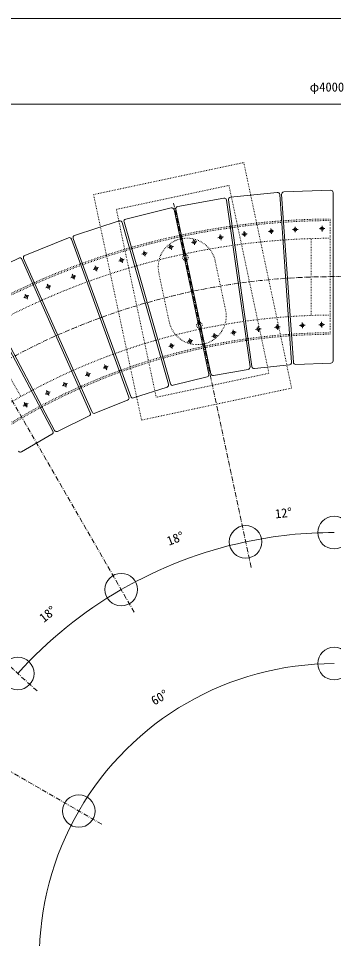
# Model space of a CAD drawing. Units: millimetres, scale not verified. Extents: x -3900 to 3900, y -2750 to 2750.
# Drawn here: x -2271 to -1450, y 355 to 2750 of the extents above; entities that cross this region are included whole.
import ezdxf
from ezdxf.enums import TextEntityAlignment as Align

# ---------------------------------------------------------------- set-up
doc = ezdxf.new("R2010")
doc.units = ezdxf.units.MM
doc.header["$LTSCALE"] = 20
doc.linetypes.add('USER5', pattern=[0.208282, 0.069427, -0.138855])
doc.linetypes.add('USER6', pattern=[1.041641, 0.625, -0.208282, 0.069427, -0.138931])
doc.layers.add('0-1_IMPORTED', color=30, linetype='Continuous', lineweight=18)
doc.styles.add('ＭＳ ゴシック', font='')
doc.styles.get('ＭＳ ゴシック').set_extended_font_data('MS Gothic')

msp = doc.modelspace()

# ---------------------------------------------------------------- linework, layer by layer
at = {"layer": '0-1_IMPORTED', "color": 1}
msp.add_line((-3448.5, 2526.34), (551.5, 2526.34), dxfattribs=at)
at = {"layer": '0-1_IMPORTED'}
for p, q in [((-1457.22, 2302.59), (-1579.32, 2298.32)), ((-1855.76, 2260.69), (-1735.45, 2281.91)), ((-1728.46, 2276.84), (-1667.5, 1843.11)), ((-1718.2, 2284.33), (-1596.69, 2297.11)), ((-1718.2, 2284.33), (-1718.2, 2284.33)), ((-1451, 1858.6), (-1451.01, 2296.59)), ((-1872.8, 2257.07), (-1991.35, 2227.52)), ((-2008.09, 2222.71), (-2124.29, 2184.96)), ((-2008.09, 2222.71), (-2008.09, 2222.71)), ((-1995.66, 2220.04), (-1874.94, 1799.01)), ((-1549.92, 2207.73), (-1549.83, 2204.71)), ((-1479.97, 2210.17), (-1479.87, 2207.15)), ((-1479.8, 2204.87), (-1479.67, 2200.87)), ((-1746.04, 2179.64), (-1742.1, 2180.35)), ((-1745.36, 2187.18), (-1744.83, 2184.21)), ((-1744.42, 2181.96), (-1743.72, 2178.03)), ((-1739.85, 2180.75), (-1736.88, 2181.29)), ((-1689.18, 2187.97), (-1686.18, 2188.29)), ((-1683.91, 2188.53), (-1679.93, 2188.94)), ((-1682.68, 2196), (-1682.37, 2193)), ((-1682.13, 2190.72), (-1681.71, 2186.75)), ((-1681.47, 2184.47), (-1681.15, 2181.47)), ((-1677.66, 2189.18), (-1674.66, 2189.5)), ((-1619.56, 2195.29), (-1616.56, 2195.6)), ((-1614.29, 2195.84), (-1610.31, 2196.26)), ((-1613.07, 2203.31), (-1612.75, 2200.31)), ((-1612.51, 2198.04), (-1612.09, 2194.06)), ((-1611.85, 2191.79), (-1611.54, 2188.79)), ((-1608.04, 2196.5), (-1605.04, 2196.82)), ((-1553.98, 2200.29), (-1556.99, 2200.19)), ((-1547.69, 2200.49), (-1551.69, 2200.36)), ((-1549.76, 2202.43), (-1549.63, 2198.43)), ((-1549.56, 2196.14), (-1549.46, 2193.13)), ((-1542.39, 2200.66), (-1545.41, 2200.56)), ((-1484.02, 2202.73), (-1487.03, 2202.64)), ((-1477.74, 2202.93), (-1481.73, 2202.81)), ((-1479.6, 2198.59), (-1479.5, 2195.57)), ((-1472.44, 2203.1), (-1475.45, 2203.01)), ((-2253.93, 2133.23), (-2140.66, 2179)), ((-2132.77, 2175.49), (-1982.97, 1763.91)), ((-2128.07, 2177.2), (-1978.27, 1765.62)), ((-1875.96, 2161.92), (-1875.23, 2158.99)), ((-1874.68, 2156.77), (-1873.71, 2152.89)), ((-1870.04, 2155.87), (-1867.11, 2156.6)), ((-1820.19, 2166.55), (-1817.22, 2167.08)), ((-1814.97, 2167.49), (-1811.04, 2168.19)), ((-1814.3, 2175.03), (-1813.76, 2172.06)), ((-1813.36, 2169.81), (-1812.65, 2165.87)), ((-1812.25, 2163.62), (-1811.72, 2160.65)), ((-1808.79, 2168.6), (-1805.82, 2169.13)), ((-1751.26, 2178.71), (-1748.29, 2179.24)), ((-1743.31, 2175.78), (-1742.78, 2172.81)), ((-1949.2, 2136.13), (-1946.28, 2136.86)), ((-1944.06, 2137.41), (-1940.18, 2138.38)), ((-1943.89, 2144.98), (-1943.16, 2142.05)), ((-1942.6, 2139.84), (-1941.63, 2135.96)), ((-1941.08, 2133.74), (-1940.35, 2130.81)), ((-1937.96, 2138.93), (-1935.03, 2139.66)), ((-1881.28, 2153.06), (-1878.36, 2153.79)), ((-1876.14, 2154.35), (-1872.26, 2155.31)), ((-1873.16, 2150.67), (-1872.43, 2147.75)), ((-2379.66, 2072.59), (-2269.85, 2126.15)), ((-2261.74, 2123.2), (-2083.59, 1723.07)), ((-2079.02, 1725.1), (-2257.17, 2125.23)), ((-2006.33, 2119.34), (-2009.2, 2118.42)), ((-2004.49, 2127.61), (-2003.57, 2124.74)), ((-2000.35, 2121.27), (-2004.16, 2120.04)), ((-2002.87, 2122.56), (-2001.64, 2118.75)), ((-2000.94, 2116.58), (-2000.02, 2113.7)), ((-1995.3, 2122.89), (-1998.17, 2121.97)), ((-2130.54, 2084.33), (-2129.41, 2081.53)), ((-2072.91, 2097.71), (-2075.78, 2096.79)), ((-2071.06, 2105.98), (-2070.14, 2103.1)), ((-2066.92, 2099.64), (-2070.73, 2098.41)), ((-2069.44, 2100.93), (-2068.22, 2097.12)), ((-2067.52, 2094.94), (-2066.59, 2092.07)), ((-2061.88, 2101.26), (-2064.75, 2100.34)), ((-2386.74, 2062.03), (-2181.11, 1675.31)), ((-2176.7, 1677.66), (-2382.32, 2064.38)), ((-2134.58, 2074.82), (-2131.78, 2075.96)), ((-2129.66, 2076.81), (-2125.95, 2078.31)), ((-2128.56, 2079.42), (-2127.06, 2075.71)), ((-2126.2, 2073.59), (-2125.07, 2070.79)), ((-2123.83, 2079.17), (-2121.04, 2080.3)), ((-2199.48, 2048.6), (-2196.68, 2049.73)), ((-2195.45, 2058.11), (-2194.32, 2055.31)), ((-2194.56, 2050.59), (-2190.86, 2052.09)), ((-2193.46, 2053.19), (-2191.96, 2049.48)), ((-2191.1, 2047.36), (-2189.97, 2044.57)), ((-2188.74, 2052.94), (-2185.94, 2054.07)), ((-2256.6, 2022.59), (-2253.89, 2023.92)), ((-2253.27, 2032.36), (-2251.93, 2029.65)), ((-2251.84, 2024.92), (-2248.25, 2026.69)), ((-2250.93, 2027.6), (-2249.16, 2024.01)), ((-2248.15, 2021.96), (-2246.82, 2019.25)), ((-2246.2, 2027.7), (-2243.49, 2029.03)), ((-1653.1, 1940.39), (-1650.1, 1940.7)), ((-1647.83, 1940.94), (-1643.85, 1941.36)), ((-1646.6, 1948.41), (-1646.29, 1945.41)), ((-1646.05, 1943.14), (-1645.63, 1939.16)), ((-1641.58, 1941.6), (-1638.58, 1941.91)), ((-1603.38, 1945.61), (-1600.38, 1945.93)), ((-1598.1, 1946.17), (-1594.13, 1946.59)), ((-1596.88, 1953.64), (-1596.56, 1950.64)), ((-1596.32, 1948.37), (-1595.9, 1944.39)), ((-1595.67, 1942.11), (-1595.35, 1939.12)), ((-1591.85, 1946.83), (-1588.85, 1947.14)), ((-1535.36, 1950.79), (-1538.37, 1950.69)), ((-1529.07, 1950.99), (-1533.07, 1950.86)), ((-1531.31, 1958.22), (-1531.21, 1955.21)), ((-1531.14, 1952.92), (-1531.01, 1948.93)), ((-1530.94, 1946.64), (-1530.84, 1943.63)), ((-1523.78, 1951.16), (-1526.79, 1951.06)), ((-1485.29, 1952.54), (-1488.3, 1952.44)), ((-1479, 1952.74), (-1483, 1952.61)), ((-1481.23, 1959.97), (-1481.14, 1956.96)), ((-1481.07, 1954.67), (-1480.94, 1950.67)), ((-1480.87, 1948.39), (-1480.77, 1945.38)), ((-1473.7, 1952.91), (-1476.72, 1952.81)), ((-1825.19, 1916.92), (-1824.46, 1914)), ((-1766.93, 1922.09), (-1763.96, 1922.62)), ((-1761.71, 1923.02), (-1757.78, 1923.73)), ((-1761.04, 1930.56), (-1760.5, 1927.59)), ((-1760.1, 1925.34), (-1759.39, 1921.41)), ((-1758.99, 1919.16), (-1758.45, 1916.19)), ((-1755.53, 1924.13), (-1752.56, 1924.67)), ((-1717.59, 1930.79), (-1714.62, 1931.32)), ((-1712.37, 1931.72), (-1708.44, 1932.43)), ((-1711.69, 1939.26), (-1711.16, 1936.29)), ((-1710.76, 1934.04), (-1710.05, 1930.11)), ((-1709.65, 1927.86), (-1709.11, 1924.89)), ((-1706.19, 1932.83), (-1703.22, 1933.37)), ((-1645.39, 1936.89), (-1645.08, 1933.89)), ((-1879.02, 1895.97), (-1876.09, 1896.7)), ((-1873.87, 1897.26), (-1869.99, 1898.23)), ((-1873.7, 1904.83), (-1872.97, 1901.9)), ((-1872.42, 1899.68), (-1871.45, 1895.8)), ((-1870.9, 1893.58), (-1870.17, 1890.66)), ((-1867.78, 1898.78), (-1864.85, 1899.51)), ((-1830.5, 1908.07), (-1827.58, 1908.8)), ((-1825.36, 1909.35), (-1821.48, 1910.32)), ((-1823.9, 1911.78), (-1822.93, 1907.9)), ((-1822.38, 1905.68), (-1821.65, 1902.75)), ((-1819.26, 1910.88), (-1816.33, 1911.61)), ((-2046.16, 1848.79), (-2045.03, 1845.99)), ((-2039.45, 1843.63), (-2036.66, 1844.76)), ((-2096.56, 1820.55), (-2093.76, 1821.68)), ((-2092.52, 1830.06), (-2091.39, 1827.26)), ((-2091.64, 1822.54), (-2087.93, 1824.04)), ((-2090.53, 1825.14), (-2089.04, 1821.43)), ((-2085.81, 1824.89), (-2083.02, 1826.02)), ((-2050.2, 1839.28), (-2047.4, 1840.41)), ((-2045.28, 1841.27), (-2041.57, 1842.77)), ((-2044.18, 1843.87), (-2042.68, 1840.17)), ((-2041.82, 1838.05), (-2040.69, 1835.25)), ((-2152.57, 1803.32), (-2151.24, 1800.62)), ((-2151.14, 1795.89), (-2147.55, 1797.65)), ((-2150.23, 1798.56), (-2148.46, 1794.97)), ((-2145.5, 1798.66), (-2142.79, 1799.99)), ((-2088.18, 1819.32), (-2087.05, 1816.52)), ((-2200.93, 1771.59), (-2198.22, 1772.92)), ((-2197.6, 1781.36), (-2196.27, 1778.65)), ((-2196.17, 1773.92), (-2192.58, 1775.69)), ((-2195.26, 1776.6), (-2193.5, 1773.01)), ((-2190.53, 1776.7), (-2187.83, 1778.03)), ((-2155.9, 1793.55), (-2153.19, 1794.88)), ((-2147.46, 1792.92), (-2146.13, 1790.22)), ((-1970.77, 1761.97), (-1883.66, 1790.28)), ((-2255.5, 1750.57), (-2254, 1747.95)), ((-2192.49, 1770.96), (-2191.16, 1768.25)), ((-1986.36, 1756.3), (-2071.29, 1721.98)), ((-2255.56, 1742.1), (-2258.18, 1740.59)), ((-2250.12, 1745.24), (-2253.59, 1743.24)), ((-2252.85, 1745.97), (-2250.85, 1742.51)), ((-2249.71, 1740.53), (-2248.2, 1737.92)), ((-2245.53, 1747.89), (-2248.14, 1746.39)), ((-2086.44, 1715.24), (-2168.77, 1675.08)), ((-2183.41, 1667.3), (-2262.74, 1621.5))]:
    msp.add_line(p, q, dxfattribs=at)
at = {"layer": '0-1_IMPORTED', "color": 1, "linetype": 'USER6'}
for p, q in [((-1664.92, 1320.98), (-1866.4, 2268.88)), ((-1968.96, 1204.27), (-2453.5, 2043.51)), ((-2222.06, 999.31), (-2942.22, 1647.75)), ((-2053.76, 652.25), (-3292.75, 1367.58))]:
    msp.add_line(p, q, dxfattribs=at)
at = {"layer": '0-1_IMPORTED', "linetype": 'USER5'}
for p, q in [((-1458.5, 2227.77), (-1458.5, 2177.77)), ((-1508.49, 1977.77), (-1508.51, 2177.77)), ((-1458.49, 1977.77), (-1458.51, 2177.77)), ((-1731.11, 1991.28), (-1758.14, 2118.44)), ((-1904.86, 2087.25), (-1877.83, 1960.09)), ((-1458.5, 1977.8), (-1458.5, 1927.77)), ((-1877.83, 1960.09), (-1877.83, 1960.09)), ((-2364.35, 1939.1), (-2264.35, 1765.89)), ((-1788.88, 1902.33), (-1788.88, 1902.33))]:
    msp.add_line(p, q, dxfattribs=at)
at = {"layer": '0-1_IMPORTED'}
msp.add_lwpolyline([(-3900, 2750), (3900, 2750), (3900, -2750), (-3900, -2750)], close=True, dxfattribs=at)
at = {"layer": '0-1_IMPORTED', "linetype": 'USER5'}
for points in [[(-1559, 1787.61), (-1950.26, 1704.45), (-2075.01, 2291.34), (-1683.75, 2374.5)], [(-1618.31, 1826.13), (-1911.75, 1763.75), (-2015.71, 2252.83), (-1722.26, 2315.2)]]:
    msp.add_lwpolyline(points, close=True, dxfattribs=at)
at = {"layer": '0-1_IMPORTED'}
for points in [[(-1662.55, 1843.8), (-1723.51, 2277.53), (-1723.51, 2277.53)], [(-1590.08, 2291.56), (-1559.53, 1854.63), (-1559.53, 1854.63)], [(-1585.09, 2291.91), (-1554.54, 1854.98), (-1554.54, 1854.98)], [(-1774.42, 1824.08), (-1774.42, 1824.08), (-1865.48, 2252.5)], [(-1769.53, 1825.12), (-1769.53, 1825.12), (-1860.59, 2253.54)], [(-1879.74, 1797.64), (-2000.47, 2218.66), (-2000.47, 2218.66)], [(-1564.88, 1848.25), (-1564.88, 1848.25), (-1655.98, 1838.67)], [(-1548.34, 1849.4), (-1548.34, 1849.4), (-1456.8, 1852.6)], [(-1672.4, 1836.36), (-1672.4, 1836.36), (-1762.62, 1820.46), (-1762.62, 1820.46)], [(-1867.72, 1794.85), (-1778.83, 1817.01), (-1778.83, 1817.01)]]:
    msp.add_lwpolyline(points, dxfattribs=at)
for centre in [(-1549.69, 2200.43), (-1479.73, 2202.87), (-1744.07, 2180), (-1681.92, 2188.74), (-1612.3, 2196.05), (-1874.2, 2154.83), (-1813.01, 2167.84), (-1942.12, 2137.9), (-2002.25, 2120.66), (-2068.83, 2099.02), (-2127.81, 2077.56), (-2192.71, 2051.34), (-2250.04, 2025.81), (-1645.84, 1941.15), (-1596.11, 1946.38), (-1531.07, 1950.92), (-1481, 1952.67), (-1759.74, 1923.38), (-1710.4, 1932.08), (-1871.93, 1897.74), (-1823.42, 1909.84), (-2043.43, 1842.02), (-2089.79, 1823.29), (-2149.35, 1796.77), (-2194.38, 1774.81), (-2251.85, 1744.24)]:
    msp.add_circle(centre, 4, dxfattribs=at)
at = {"layer": '0-1_IMPORTED', "linetype": 'USER5'}
for centre in [(-1835.72, 2127.51), (-1799.27, 1951.23)]:
    msp.add_circle(centre, 7.5, dxfattribs=at)
at = {"layer": '0-1_IMPORTED', "color": 1, "linetype": 'USER6'}
msp.add_circle((-1448.5, 302.8), 1775, dxfattribs=at)
at = {"layer": '0-1_IMPORTED', "color": 1}
for centre in [(-1448.5, 1411.62), (-1679.04, 1387.39), (-2002.91, 1263.07), (-1448.5, 1070.6), (-2272.51, 1044.74), (-2113.44, 686.7)]:
    msp.add_circle(centre, 42.34, dxfattribs=at)
at = {"layer": '0-1_IMPORTED'}
for centre, start, end in [((-1457.01, 2296.59), 360, 92.00046), ((-1734.4, 2276), 8.00073, 100.00015), ((-1717.57, 2278.37), 96.00046, 187.99995), ((-1596.07, 2291.14), 3.99988, 96.00043), ((-1579.11, 2292.32), 91.99966, 184.00036), ((-1871.35, 2251.25), 12.00008, 103.99985), ((-1854.72, 2254.79), 99.99991, 191.99992), ((-2006.24, 2217.01), 16.00012, 108.00015), ((-1989.9, 2221.69), 104.00001, 196.00045), ((-2122.43, 2179.25), 107.99927, 199.99983), ((-2138.41, 2173.44), 19.99965, 112.00016), ((-2251.69, 2127.67), 112.00022, 204.00007), ((-2267.22, 2120.76), 23.99947, 116.00029), ((-1565.51, 1854.21), 276.00047, 4.00023), ((-1548.55, 1855.4), 184.00023, 271.99988), ((-1457, 1858.6), 271.99988, 0.00068), ((-1780.29, 1822.83), 284.00075, 12.00035), ((-1763.66, 1826.36), 192.00035, 279.99962), ((-1673.45, 1842.27), 280.00059, 8.00018), ((-1656.61, 1844.64), 188.00005, 276.00005), ((-1885.51, 1795.98), 287.99934, 15.99986), ((-1869.17, 1800.67), 196.00014, 284.00045), ((-1988.6, 1761.86), 291.99991, 20.00016), ((-1972.63, 1767.68), 199.99992, 288.00056), ((-2073.54, 1727.55), 204.00014, 291.99958), ((-2089.07, 1720.63), 296.00031, 24.00036), ((-2171.4, 1680.47), 207.99978, 295.99974), ((-2186.41, 1672.49), 300.00012, 27.99976), ((-2265.74, 1626.69), 211.99983, 300.0007)]:
    msp.add_arc(centre, 6, start, end, dxfattribs=at)
at = {"layer": '0-1_IMPORTED', "linetype": 'USER5'}
for centre, radius, start, end in [((-1448.5, 302.8), 1925, 90.29764, 149.70236), ((-1448.5, 302.8), 1921, 90.29764, 149.70236), ((-1448.5, 302.8), 1875, 90.30576, 149.69801), ((-1831.5, 2102.85), 75, 102.00007, 191.99992), ((-1831.5, 2102.85), 75, 12.00005, 102), ((-1804.47, 1975.69), 75, 281.99992, 12.00017), ((-1448.5, 302.8), 1675, 90.34189, 149.67893), ((-1804.47, 1975.69), 75, 192.00007, 282.00014), ((-1448.5, 302.8), 1629, 90.35259, 149.67352), ((-1448.5, 302.8), 1625, 90.35259, 149.67227)]:
    msp.add_arc(centre, radius, start, end, dxfattribs=at)
at = {"layer": '0-1_IMPORTED', "color": 1}
for radius, start, end in [(1108.82, 90, 102), (1108.82, 102, 119.99999), (1108.82, 120, 138), (767.8, 90, 149.99999), (767.8, 149.99998, 209.99998)]:
    msp.add_arc((-1448.5, 302.8), radius, start, end, dxfattribs=at)

# ---------------------------------------------------------------- texts
at = {"layer": '0-1_IMPORTED', "color": 7, "style": 'ＭＳ ゴシック'}
msp.add_text('φ4000', height=23.88, dxfattribs=at).set_placement((-1512, 2552.27), align=Align.BOTTOM_LEFT)
for s, rotation, p in [('12°', 6, (-1600.37, 1441.2)), ('18°', 21, (-1876.06, 1370.44)), ('18°', 39, (-2199.97, 1170.48)), ('60°', 29.999, (-1913.07, 954.79))]:
    msp.add_text(s, height=23.88, rotation=rotation, dxfattribs=at).set_placement(p, align=Align.BOTTOM_LEFT)

doc.saveas('drawing.dxf')
